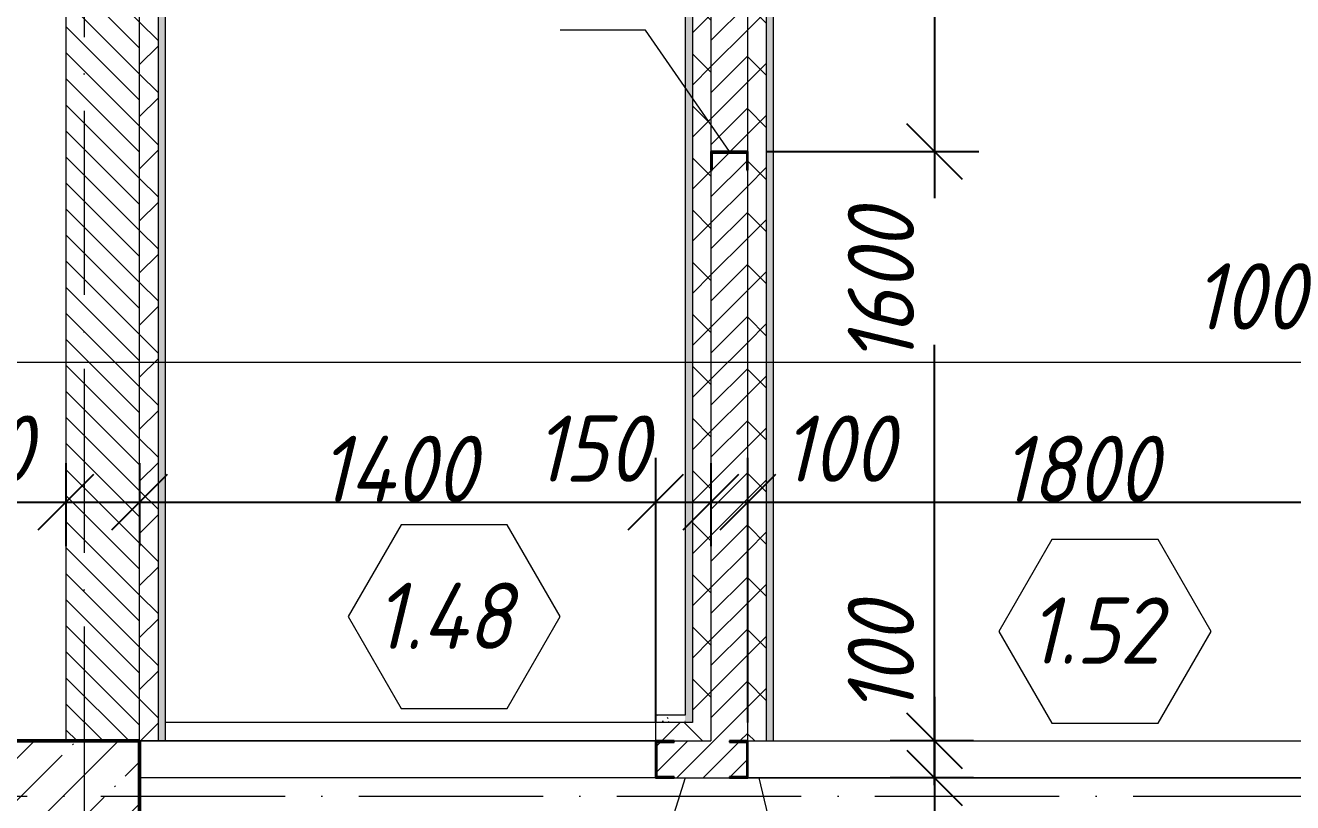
# Model space of a CAD drawing. Header units: millimetres. Extents: x -356862 to 418287, y 0 to 839748.
# Drawn here: x -86061 to -82623, y 626730 to 628840 of the extents above; entities that cross this region are included whole.
import ezdxf

# ---------------------------------------------------------------- set-up
doc = ezdxf.new("R2010")
doc.units = ezdxf.units.MM
doc.linetypes.add('50_200_ШТРИХ_1Т_ш5_п1_п1_', pattern=[700, 500, -100, 0, -100])
for name, color, linetype, lineweight in [('A-____-____-DIMS', 7, 'Continuous', 9), ('A-DOOR-____-IDEN', 7, 'Continuous', 9), ('A-DOOR-____-OTLN', 7, 'Continuous', 9), ('A-FLOR-____-OTLN', 7, 'Continuous', 9), ('A-GENM-____-IDEN', 7, 'Continuous', 9), ('A-GENM-____-MCUT', 7, 'Continuous', 25), ('A-GENM-____-OTLN-1', 7, 'Continuous', 25), ('A-WALL-____-MCUT', 7, 'Continuous', 13), ('A-WALL-FNSH-MCUT-1', 7, 'Continuous', 9), ('S-COLS-____-MCUT', 7, 'Continuous', 50), ('S-COLS-____-OTLN', 7, 'Continuous', 9), ('S-GRID-____-OTLN-1', 7, '50_200_ШТРИХ_1Т_ш5_п1_п1_', 9)]:
    doc.layers.add(name, color=color, linetype=linetype, lineweight=lineweight)
for name, color, linetype, lineweight, true_color in [('A-DOOR-____-OTLN-1', 7, 'Continuous', 9, 0xffffff), ('A-WALL-____-MCUT-4', 7, 'Continuous', 13, 0x000000), ('A-WALL-____-PATT-2', 7, 'Continuous', 9, 0x787878), ('A-WALL-____-PATT-3', 9, 'Continuous', 9, 0x808080), ('A-WALL-____-PATT-4', 9, 'Continuous', 9, 0x808080), ('A-WALL-____-PATT-7', 7, 'Continuous', 9, 0x000000), ('A-WALL-FNSH-MCUT-3', 7, 'Continuous', 9, 0x000000), ('G-____-____-SYMB-2', 7, 'Continuous', 9, 0x000000), ('I-WALL-____-OTLN-2', 7, 'Continuous', 9, 0x000000)]:
    doc.layers.add(name, color=color, linetype=linetype, lineweight=lineweight, true_color=true_color)
doc.styles.add('ISOCPEUR_I_10', font='isocpeui.ttf', dxfattribs={"width": 0.9, "height": 180})
doc.styles.add('ISOCPEUR_I_14', font='isocpeui.ttf', dxfattribs={"width": 0.9, "height": 180})
doc.dimstyles.new('ISO-1_8_0_9К_СРЕДНИЙ_Кладочные_4', dxfattribs={"dimscale": 304.8, "dimtxt": 179.276612, "dimasz": 0.492126, "dimexe": 0.393701, "dimexo": 0, "dimgap": 0, "dimtad": 1, "dimdec": 3, "dimrnd": 0.001, "dimdsep": 46, "dimtxsty": 'ISOCPEUR_I_10', "dimblk1": 'OBLIQUE', "dimblk2": 'OBLIQUE', "dimsah": 1, "dimcen": 0.09, "dimdle": 0.393701, "dimazin": 0, "dimtfac": 1, "dimtdec": 4, "dimtix": 1, "dimtmove": 1, "dimatfit": 3, "dimfxl": 1, "dimtvp": 1, "dimtolj": 1, "dimtzin": 0, "dimarcsym": 2})
doc.dimstyles.new('ISO-1_8_0_9К_СРЕДНИЙ_Кладочные_5', dxfattribs={"dimscale": 304.8, "dimtxt": 179.276612, "dimasz": 0.492126, "dimexe": 0.393701, "dimexo": 0, "dimgap": 0, "dimtad": 1, "dimdec": 3, "dimrnd": 0.001, "dimdsep": 46, "dimtxsty": 'ISOCPEUR_I_10', "dimblk1": 'OBLIQUE', "dimblk2": 'OBLIQUE', "dimsah": 1, "dimcen": 0.09, "dimdle": 0.393701, "dimazin": 0, "dimtfac": 1, "dimtdec": 4, "dimtix": 1, "dimtmove": 2, "dimatfit": 3, "dimfxl": 1, "dimtvp": 1, "dimtolj": 1, "dimtzin": 0, "dimarcsym": 2})
doc.dimstyles.new('ISO-1_8_0_9К_СРЕДНИЙ_Кладочные_6', dxfattribs={"dimscale": 304.8, "dimtxt": 179.276612, "dimasz": 0.492126, "dimexe": 0.393701, "dimexo": 0, "dimgap": 0, "dimtad": 1, "dimdec": 3, "dimrnd": 0.001, "dimdsep": 46, "dimtxsty": 'ISOCPEUR_I_14', "dimblk1": 'OBLIQUE', "dimblk2": 'OBLIQUE', "dimsah": 1, "dimcen": 0.09, "dimdle": 0.393701, "dimazin": 0, "dimtfac": 1, "dimtdec": 4, "dimtix": 1, "dimtmove": 0, "dimatfit": 3, "dimfxl": 1, "dimtvp": 1, "dimtolj": 1, "dimtzin": 0, "dimarcsym": 2})
pattern_1 = [(45, (-175000.736, 544716.51), (-35.35534, 35.35534), [])]
pattern_2 = [(0, (-175000.736, 544716.51), (81.28, 20.32), [3.353, -57.607, 3.353, -57.607, -325.12]), (0, (-175000.736, 544716.51), (81.28, 20.32), [-121.92, 3.353, -118.567, 3.353, -57.607, -142.24]), (0, (-175000.736, 544716.51), (81.28, 20.32), [-304.8, 3.353, -37.287, 3.353, -98.247]), (120, (-174970.256, 544726.67), (-58.2376362, 60.2305448), [3.353, -57.607, 3.353, -57.607, -325.12]), (120, (-174970.256, 544726.67), (-58.2376362, 60.2305448), [-121.92, 3.353, -118.567, 3.353, -57.607, -142.24]), (120, (-174970.256, 544726.67), (-58.2376362, 60.2305448), [-304.8, 3.353, -37.287, 3.353, -98.247]), (240, (-174960.096, 544767.31), (-23.0423638, -80.5505448), [3.353, -57.607, 3.353, -57.607, -325.12]), (240, (-174960.096, 544767.31), (-23.0423638, -80.5505448), [-121.92, 3.353, -118.567, 3.353, -57.607, -142.24]), (240, (-174960.096, 544767.31), (-23.0423638, -80.5505448), [-304.8, 3.353, -37.287, 3.353, -98.247])]
pattern_3 = [(45, (-175000.74, 544716.51), (-70.71068, 70.71068), []), (135, (-175000.74, 544716.51), (-70.71068, -70.71068), [])]

# ---------------------------------------------------------------- blocks, each defined once
blk = doc.blocks.new('BSC_Колонна _Прямоугольная - 500х700-V174-АР1_Кладочный план 1 этажа в осях 1-64_Ю-ЯЯ')
at = {"layer": 'S-COLS-____-OTLN'}
h = blk.add_hatch(dxfattribs=at)
h.set_pattern_fill('FP_179', color=256, style=0, pattern_type=2)
h.set_pattern_definition([(315, (-81931.04, 88900), (114.04925, 114.04925), []), (315, (-81931.04, 88785.95), (114.04925, 114.04925), [201.613, -40.323, 3.353, -36.97])])
h.paths.add_polyline_path([(-250, -350), (250, -350), (250, 350), (-250, 350)], flags=0)
at = {"layer": 'S-COLS-____-MCUT'}
for p, q in [((250, 350), (-250, 350)), ((-250, 350), (-250, -350)), ((250, -350), (250, 350)), ((-250, -350), (250, -350))]:
    blk.add_line(p, q, dxfattribs=at)
blk = doc.blocks.new('Проем_Дверь_Прямоугольный - 1800х3300h_дверные проемы-27877022-АР1_Кладочный план 1 этажа в осях 1-64_Ю-ЯЯ')
at = {"layer": 'A-DOOR-____-OTLN-1'}
for p, q in [((900, 50), (-900, 50)), ((900, -50), (-900, -50))]:
    blk.add_line(p, q, dxfattribs=at)
blk = doc.blocks.new('Проем_Дверь_Прямоугольный - 1400х3300h_дверные проемы-27875789-АР1_Кладочный план 1 этажа в осях 1-64_Ю-ЯЯ')
at = {"layer": 'A-DOOR-____-OTLN-1'}
for p, q in [((700, 50), (-700, 50)), ((700, -50), (-700, -50))]:
    blk.add_line(p, q, dxfattribs=at)
blk = doc.blocks.new('154_Фахверк_СКБ_Швеллер - Тип_100_4010_1-28088705-АР1_Кладочный план 1 этажа в осях 1-64_Ю-ЯЯ')
at = {"layer": 'A-GENM-____-MCUT'}
for p, q in [((175, 50), (125, 50)), ((125, 50), (125, -50)), ((128, 47), (175, 47)), ((128, -47), (128, 47)), ((175, 47), (175, 50)), ((125, -50), (175, -50)), ((175, -47), (128, -47)), ((175, -50), (175, -47))]:
    blk.add_line(p, q, dxfattribs=at)
blk = doc.blocks.new('154_Фахверк_СКБ_Швеллер - Тип_100_4010-27789772-АР1_Кладочный план 1 этажа в осях 1-64_Ю-ЯЯ')
at = {"layer": 'A-GENM-____-MCUT'}
for p, q in [((175, 50), (125, 50)), ((125, 50), (125, -50)), ((128, 47), (175, 47)), ((128, -47), (128, 47)), ((175, 47), (175, 50)), ((125, -50), (175, -50)), ((175, -47), (128, -47)), ((175, -50), (175, -47))]:
    blk.add_line(p, q, dxfattribs=at)
blk = doc.blocks.new('Марка проема - марка проема-27336095-АР1_Кладочный план 1 этажа в осях 1-64_Ю-ЯЯ')
at = {"layer": 'A-DOOR-____-IDEN'}
for p, q in [((-1.439, 0.159), (-2.877, -2.333)), ((1.439, 0.159), (-1.439, 0.159)), ((2.877, -2.333), (1.439, 0.159)), ((-2.877, -2.333), (-1.439, -4.825)), ((1.439, -4.825), (2.877, -2.333)), ((-1.439, -4.825), (1.439, -4.825))]:
    blk.add_line(p, q, dxfattribs=at)
blk = doc.blocks.new('_Oblique')
at = {"color": 0, "linetype": 'ByBlock', "lineweight": -2}
blk.add_line((-0.5, -0.5), (0.5, 0.5), dxfattribs=at)
blk = doc.blocks.new('*D12735')
at = {"layer": 'A-____-____-DIMS', "color": 0, "lineweight": -2, "transparency": 16777216}
for p, q in [((-88700.7, 627652.1), (-88700.7, 627426.1)), ((-85950.7, 627652.1), (-85950.7, 627426.1)), ((-88820.7, 627546.1), (-85830.7, 627546.1))]:
    blk.add_line(p, q, dxfattribs=at)
at = {"layer": 'Defpoints', "color": 0, "transparency": 16777216}
for p in [(-88700.7, 627652.1), (-85950.7, 627652.1), (-85950.7, 627546.1)]:
    blk.add_point(p, dxfattribs=at)
at = {"layer": 'A-____-____-DIMS', "color": 0, "lineweight": -2, "transparency": 16777216, "xscale": 150, "yscale": 150, "zscale": 150, "rotation": 180}
blk.add_blockref('_Oblique', (-88700.7, 627546.1), dxfattribs=at)
at = {"layer": 'A-____-____-DIMS', "color": 0, "lineweight": -2, "transparency": 16777216, "xscale": 150, "yscale": 150, "zscale": 150}
blk.add_blockref('_Oblique', (-85950.7, 627546.1), dxfattribs=at)
at = {"layer": 'A-____-____-DIMS', "color": 0, "transparency": 16777216, "insert": (-87325.7, 627637.2), "char_height": 180, "width": 546.104, "attachment_point": 5, "style": 'ISOCPEUR_I_14'}
blk.add_mtext('\\A1;2750', dxfattribs=at)
blk = doc.blocks.new('*D12736')
at = {"layer": 'A-____-____-DIMS', "color": 0, "lineweight": -2, "transparency": 16777216}
for p, q in [((-85950.7, 627652.1), (-85950.7, 627426.1)), ((-85750.7, 627652.1), (-85750.7, 627426.1)), ((-86070.7, 627546.1), (-85630.7, 627546.1))]:
    blk.add_line(p, q, dxfattribs=at)
at = {"layer": 'Defpoints', "color": 0, "transparency": 16777216}
for p in [(-85950.7, 627652.1), (-85750.7, 627652.1), (-85750.7, 627546.1)]:
    blk.add_point(p, dxfattribs=at)
at = {"layer": 'A-____-____-DIMS', "color": 0, "lineweight": -2, "transparency": 16777216, "xscale": 150, "yscale": 150, "zscale": 150, "rotation": 180}
blk.add_blockref('_Oblique', (-85950.7, 627546.1), dxfattribs=at)
at = {"layer": 'A-____-____-DIMS', "color": 0, "lineweight": -2, "transparency": 16777216, "xscale": 150, "yscale": 150, "zscale": 150}
blk.add_blockref('_Oblique', (-85750.7, 627546.1), dxfattribs=at)
at = {"layer": 'A-____-____-DIMS', "color": 0, "transparency": 16777216, "insert": (-86374.9, 627781.2), "char_height": 180, "width": 409.578, "attachment_point": 1, "line_spacing_factor": 1.149209, "style": 'ISOCPEUR_I_10'}
blk.add_mtext('\\A1;200', dxfattribs=at)
blk = doc.blocks.new('*D12737')
at = {"layer": 'A-____-____-DIMS', "color": 0, "lineweight": -2, "transparency": 16777216}
for p, q in [((-84350.7, 626947.6), (-84350.7, 627666.1)), ((-85750.7, 627652.1), (-85750.7, 627426.1)), ((-85870.7, 627546.1), (-84230.7, 627546.1))]:
    blk.add_line(p, q, dxfattribs=at)
at = {"layer": 'Defpoints', "color": 0, "transparency": 16777216}
for p in [(-85750.7, 627652.1), (-84350.7, 627546.1), (-84350.7, 626947.6)]:
    blk.add_point(p, dxfattribs=at)
at = {"layer": 'A-____-____-DIMS', "color": 0, "lineweight": -2, "transparency": 16777216, "xscale": 150, "yscale": 150, "zscale": 150, "rotation": 180}
blk.add_blockref('_Oblique', (-85750.7, 627546.1), dxfattribs=at)
at = {"layer": 'A-____-____-DIMS', "color": 0, "lineweight": -2, "transparency": 16777216, "xscale": 150, "yscale": 150, "zscale": 150}
blk.add_blockref('_Oblique', (-84350.7, 627546.1), dxfattribs=at)
at = {"layer": 'A-____-____-DIMS', "color": 0, "transparency": 16777216, "insert": (-85050.7, 627636.1), "char_height": 180, "width": 521.281, "attachment_point": 5, "style": 'ISOCPEUR_I_14'}
blk.add_mtext('\\A1;1400', dxfattribs=at)
blk = doc.blocks.new('*D12738')
at = {"layer": 'A-____-____-DIMS', "color": 0, "lineweight": -2, "transparency": 16777216}
for p, q in [((-84350.7, 626947.6), (-84350.7, 627666.1)), ((-84200.7, 627652.1), (-84200.7, 627426.1)), ((-84470.7, 627546.1), (-84080.7, 627546.1))]:
    blk.add_line(p, q, dxfattribs=at)
at = {"layer": 'Defpoints', "color": 0, "transparency": 16777216}
for p in [(-84200.7, 627652.1), (-84200.7, 627546.1), (-84350.7, 626947.6)]:
    blk.add_point(p, dxfattribs=at)
at = {"layer": 'A-____-____-DIMS', "color": 0, "lineweight": -2, "transparency": 16777216, "xscale": 150, "yscale": 150, "zscale": 150, "rotation": 180}
blk.add_blockref('_Oblique', (-84350.7, 627546.1), dxfattribs=at)
at = {"layer": 'A-____-____-DIMS', "color": 0, "lineweight": -2, "transparency": 16777216, "xscale": 150, "yscale": 150, "zscale": 150}
blk.add_blockref('_Oblique', (-84200.7, 627546.1), dxfattribs=at)
at = {"layer": 'A-____-____-DIMS', "color": 0, "transparency": 16777216, "insert": (-84679.7, 627781.2), "char_height": 180, "width": 368.207, "attachment_point": 1, "line_spacing_factor": 1.149209, "style": 'ISOCPEUR_I_10'}
blk.add_mtext('\\A1;150', dxfattribs=at)
blk = doc.blocks.new('*D12739')
at = {"layer": 'A-____-____-DIMS', "color": 0, "lineweight": -2, "transparency": 16777216}
for p, q in [((-84100.7, 626947.6), (-84100.7, 627666.1)), ((-84200.7, 627652.1), (-84200.7, 627426.1)), ((-84320.7, 627546.1), (-83980.7, 627546.1))]:
    blk.add_line(p, q, dxfattribs=at)
at = {"layer": 'Defpoints', "color": 0, "transparency": 16777216}
for p in [(-84200.7, 627652.1), (-84100.7, 627546.1), (-84100.7, 626947.6)]:
    blk.add_point(p, dxfattribs=at)
at = {"layer": 'A-____-____-DIMS', "color": 0, "lineweight": -2, "transparency": 16777216, "xscale": 150, "yscale": 150, "zscale": 150, "rotation": 180}
blk.add_blockref('_Oblique', (-84200.7, 627546.1), dxfattribs=at)
at = {"layer": 'A-____-____-DIMS', "color": 0, "lineweight": -2, "transparency": 16777216, "xscale": 150, "yscale": 150, "zscale": 150}
blk.add_blockref('_Oblique', (-84100.7, 627546.1), dxfattribs=at)
at = {"layer": 'A-____-____-DIMS', "color": 0, "transparency": 16777216, "insert": (-84007.6, 627781.2), "char_height": 180, "width": 368.207, "attachment_point": 1, "line_spacing_factor": 1.149209, "style": 'ISOCPEUR_I_10'}
blk.add_mtext('\\A1;100', dxfattribs=at)
blk = doc.blocks.new('*D12740')
at = {"layer": 'A-____-____-DIMS', "color": 0, "lineweight": -2, "transparency": 16777216}
for p, q in [((-84100.7, 626947.6), (-84100.7, 627666.1)), ((-82300.7, 626871), (-82300.7, 627666.1)), ((-84220.7, 627546.1), (-82180.7, 627546.1))]:
    blk.add_line(p, q, dxfattribs=at)
at = {"layer": 'Defpoints', "color": 0, "transparency": 16777216}
for p in [(-82300.7, 627546.1), (-84100.7, 626947.6), (-82300.7, 626871)]:
    blk.add_point(p, dxfattribs=at)
at = {"layer": 'A-____-____-DIMS', "color": 0, "lineweight": -2, "transparency": 16777216, "xscale": 150, "yscale": 150, "zscale": 150, "rotation": 180}
blk.add_blockref('_Oblique', (-84100.7, 627546.1), dxfattribs=at)
at = {"layer": 'A-____-____-DIMS', "color": 0, "lineweight": -2, "transparency": 16777216, "xscale": 150, "yscale": 150, "zscale": 150}
blk.add_blockref('_Oblique', (-82300.7, 627546.1), dxfattribs=at)
at = {"layer": 'A-____-____-DIMS', "color": 0, "transparency": 16777216, "insert": (-83200.7, 627636.1), "char_height": 180, "width": 504.733, "attachment_point": 5, "style": 'ISOCPEUR_I_14'}
blk.add_mtext('\\A1;1800', dxfattribs=at)
blk = doc.blocks.new('*D12741')
at = {"layer": 'A-____-____-DIMS', "color": 0, "lineweight": -2, "transparency": 16777216}
for p, q in [((-82300.7, 626871), (-82300.7, 627666.1)), ((-82200.7, 626842.8), (-82200.7, 627666.1)), ((-82420.7, 627546.1), (-82080.7, 627546.1))]:
    blk.add_line(p, q, dxfattribs=at)
at = {"layer": 'Defpoints', "color": 0, "transparency": 16777216}
for p in [(-82200.7, 627546.1), (-82300.7, 626871), (-82200.7, 626842.8)]:
    blk.add_point(p, dxfattribs=at)
at = {"layer": 'A-____-____-DIMS', "color": 0, "lineweight": -2, "transparency": 16777216, "xscale": 150, "yscale": 150, "zscale": 150, "rotation": 180}
blk.add_blockref('_Oblique', (-82300.7, 627546.1), dxfattribs=at)
at = {"layer": 'A-____-____-DIMS', "color": 0, "lineweight": -2, "transparency": 16777216, "xscale": 150, "yscale": 150, "zscale": 150}
blk.add_blockref('_Oblique', (-82200.7, 627546.1), dxfattribs=at)
at = {"layer": 'A-____-____-DIMS', "color": 0, "transparency": 16777216, "insert": (-82891.9, 628194.5), "char_height": 180, "width": 368.207, "attachment_point": 1, "line_spacing_factor": 1.149209, "style": 'ISOCPEUR_I_10'}
blk.add_mtext('\\A1;100', dxfattribs=at)
blk = doc.blocks.new('*D12755')
at = {"layer": 'A-____-____-DIMS', "color": 0, "lineweight": -2, "transparency": 16777216}
for p, q in [((-83594.4, 630267.6), (-83594.4, 628377.6)), ((-84100.7, 630147.6), (-83474.4, 630147.6)), ((-84050.7, 628497.6), (-83474.4, 628497.6))]:
    blk.add_line(p, q, dxfattribs=at)
at = {"layer": 'Defpoints', "color": 0, "transparency": 16777216}
for p in [(-84100.7, 630147.6), (-84050.7, 628497.6), (-83594.4, 628497.6)]:
    blk.add_point(p, dxfattribs=at)
at = {"layer": 'A-____-____-DIMS', "color": 0, "lineweight": -2, "transparency": 16777216, "xscale": 150, "yscale": 150, "zscale": 150}
for p, rotation in [((-83594.4, 630147.6), 90), ((-83594.4, 628497.6), 270)]:
    blk.add_blockref('_Oblique', p, dxfattribs=dict(at, rotation=rotation))
at = {"layer": 'A-____-____-DIMS', "color": 0, "transparency": 16777216, "insert": (-83684.4, 629322.6), "char_height": 180, "width": 504.733, "attachment_point": 5, "rotation": 90, "style": 'ISOCPEUR_I_14'}
blk.add_mtext('\\A1;1650', dxfattribs=at)
blk = doc.blocks.new('*D12756')
at = {"layer": 'A-____-____-DIMS', "color": 0, "lineweight": -2, "transparency": 16777216}
for p, q in [((-83594.4, 628617.6), (-83594.4, 628370.8)), ((-84050.7, 628497.6), (-83474.4, 628497.6)), ((-83594.4, 626777.6), (-83594.4, 627972.8)), ((-83488.3, 626897.6), (-83714.4, 626897.6))]:
    blk.add_line(p, q, dxfattribs=at)
at = {"layer": 'Defpoints', "color": 0, "transparency": 16777216}
for p in [(-84050.7, 628497.6), (-83594.4, 626897.6), (-83488.3, 626897.6)]:
    blk.add_point(p, dxfattribs=at)
at = {"layer": 'A-____-____-DIMS', "color": 0, "lineweight": -2, "transparency": 16777216, "xscale": 150, "yscale": 150, "zscale": 150}
for p, rotation in [((-83594.4, 628497.6), 90), ((-83594.4, 626897.6), 270)]:
    blk.add_blockref('_Oblique', p, dxfattribs=dict(at, rotation=rotation))
at = {"layer": 'A-____-____-DIMS', "color": 0, "transparency": 16777216, "insert": (-83829.6, 627919.4), "char_height": 180, "width": 504.733, "attachment_point": 1, "rotation": 90, "line_spacing_factor": 1.149209, "style": 'ISOCPEUR_I_10'}
blk.add_mtext('\\A1;1600', dxfattribs=at)
blk = doc.blocks.new('*D12757')
at = {"layer": 'A-____-____-DIMS', "color": 0, "lineweight": -2, "transparency": 16777216}
for p, q in [((-83594.4, 627017.6), (-83594.4, 626677.6)), ((-83488.3, 626897.6), (-83714.4, 626897.6)), ((-83488.3, 626797.6), (-83714.4, 626797.6))]:
    blk.add_line(p, q, dxfattribs=at)
at = {"layer": 'Defpoints', "color": 0, "transparency": 16777216}
for p in [(-83488.3, 626897.6), (-83594.4, 626797.6), (-83488.3, 626797.6)]:
    blk.add_point(p, dxfattribs=at)
at = {"layer": 'A-____-____-DIMS', "color": 0, "lineweight": -2, "transparency": 16777216, "xscale": 150, "yscale": 150, "zscale": 150}
for p, rotation in [((-83594.4, 626897.6), 90), ((-83594.4, 626797.6), 270)]:
    blk.add_blockref('_Oblique', p, dxfattribs=dict(at, rotation=rotation))
at = {"layer": 'A-____-____-DIMS', "color": 0, "transparency": 16777216, "insert": (-83829.6, 626968), "char_height": 180, "width": 368.207, "attachment_point": 1, "rotation": 90, "line_spacing_factor": 1.149209, "style": 'ISOCPEUR_I_10'}
blk.add_mtext('\\A1;100', dxfattribs=at)

msp = doc.modelspace()

# ---------------------------------------------------------------- hatches: boundary and pattern name
at = {"layer": 'A-WALL-____-PATT-2'}
h = msp.add_hatch(dxfattribs=at)
h.set_pattern_fill('FP_1', color=256, style=0, pattern_type=2)
h.set_pattern_definition(pattern_3)
h.paths.add_polyline_path([(-85700.7357, 626897.5526), (-85700.7357, 630147.5526), (-85750.7357, 630147.5526), (-85750.7357, 626897.5526)], flags=0)
h = msp.add_hatch(dxfattribs=at)
h.set_pattern_fill('FP_1', color=256, style=0, pattern_type=2)
h.set_pattern_definition(pattern_3)
h.paths.add_polyline_path([(-84250.7357, 626897.5526), (-84200.7357, 626897.5526), (-84200.7357, 630147.5526), (-84250.7357, 630147.5526), (-84250.7357, 626947.5526)], flags=0)
h = msp.add_hatch(dxfattribs=at)
h.set_pattern_fill('FP_1', color=256, style=0, pattern_type=2)
h.set_pattern_definition(pattern_3)
h.paths.add_polyline_path([(-84050.7357, 626897.5526), (-84050.7357, 630141.5526), (-84075.7357, 630141.5526), (-84075.7357, 630147.5526), (-84100.7357, 630147.5526), (-84100.7357, 626897.5526)], flags=0)
h = msp.add_hatch(dxfattribs=at)
h.set_pattern_fill('FP_1', color=256, style=0, pattern_type=2)
h.set_pattern_definition(pattern_3)
h.paths.add_polyline_path([(-84250.7357, 626897.5526), (-84250.7357, 626947.5526), (-84350.7357, 626947.5526), (-84350.7357, 626897.5526), (-84270.7357, 626897.5526)], flags=0)
at = {"layer": 'A-WALL-____-PATT-3'}
h = msp.add_hatch(dxfattribs=at)
h.set_pattern_fill('FP_6', color=256, style=0, pattern_type=2)
h.set_pattern_definition([(135, (-175000.736, 544716.51), (-35.35534, -35.35534), [])])
h.paths.add_polyline_path([(-85950.7357, 626897.5526), (-85750.7357, 626897.5526), (-85750.7357, 629897.5526), (-85950.7357, 629897.5526), (-85950.7357, 627773.231)], flags=0)
at = {"layer": 'A-WALL-____-PATT-4'}
h = msp.add_hatch(dxfattribs=at)
h.set_pattern_fill('FP_5', color=256, style=0, pattern_type=2)
h.set_pattern_definition(pattern_1)
h.paths.add_polyline_path([(-84150.7357, 626897.5526), (-84100.7357, 626897.5526), (-84100.7357, 628447.5526), (-84103.7357, 628447.5526), (-84103.7357, 628494.5526), (-84197.7357, 628494.5526), (-84197.7357, 628447.5526), (-84200.7357, 628447.5526), (-84200.7357, 626897.5526)], flags=0)
h.paths.add_polyline_path([(-84103.7357, 628497.5526), (-84100.7357, 628497.5526), (-84100.7357, 630147.5526), (-84200.7357, 630147.5526), (-84200.7357, 628497.5526), (-84197.7357, 628497.5526)], flags=0)
h = msp.add_hatch(dxfattribs=at)
h.set_pattern_fill('FP_5', color=256, style=0, pattern_type=2)
h.set_pattern_definition(pattern_1)
h.paths.add_polyline_path([(-81750.7357, 626797.5526), (-81750.7357, 626897.5526), (-82200.7357, 626897.5526), (-82200.7357, 626797.5526)], flags=0)
h.paths.add_polyline_path([(-84150.7357, 626797.5526), (-84150.7357, 626800.5526), (-84103.7357, 626800.5526), (-84103.7357, 626894.5526), (-84150.7357, 626894.5526), (-84150.7357, 626897.5526), (-84300.7357, 626897.5526), (-84300.7357, 626894.5526), (-84347.7357, 626894.5526), (-84347.7357, 626800.5526), (-84300.7357, 626800.5526), (-84300.7357, 626797.5526), (-84211.8056, 626797.5526)], flags=0)
h.paths.add_polyline_path([(-82286.3357, 626800.5526), (-82203.7357, 626800.5526), (-82203.7357, 626894.5526), (-82297.7357, 626894.5526), (-82297.7357, 626800.5526)], flags=0)
at = {"layer": 'A-WALL-____-PATT-7'}
h = msp.add_hatch(dxfattribs=at)
h.set_pattern_fill('FP_187', color=256, style=0, pattern_type=2)
h.set_pattern_definition(pattern_2)
h.paths.add_polyline_path([(-85700.7357, 626897.5526), (-85680.7357, 626897.5526), (-85680.7357, 630097.5526), (-85700.7357, 630097.5526), (-85700.7357, 627773.231)], flags=0)
h = msp.add_hatch(dxfattribs=at)
h.set_pattern_fill('FP_187', color=256, style=0, pattern_type=2)
h.set_pattern_definition(pattern_2)
h.paths.add_polyline_path([(-84250.7357, 626947.5526), (-84250.7357, 630097.5526), (-84270.7357, 630097.5526), (-84270.7357, 626947.5526)], flags=0)
h = msp.add_hatch(dxfattribs=at)
h.set_pattern_fill('FP_187', color=256, style=0, pattern_type=2)
h.set_pattern_definition(pattern_2)
h.paths.add_polyline_path([(-84030.7357, 626897.5526), (-84030.7357, 630097.5526), (-84050.7357, 630097.5526), (-84050.7357, 626897.5526)], flags=0)
h = msp.add_hatch(dxfattribs=at)
h.set_pattern_fill('FP_187', color=256, style=0, pattern_type=2)
h.set_pattern_definition(pattern_2)
h.paths.add_polyline_path([(-84350.7357, 626947.5526), (-84270.7357, 626947.5526), (-84270.7357, 626967.5526), (-84350.7357, 626967.5526), (-84350.7357, 626965.9885)], flags=0)

# ---------------------------------------------------------------- linework, layer by layer
at = {"layer": 'A-FLOR-____-OTLN'}
msp.add_line((-84350.7357, 626947.5526), (-85680.7357, 626947.5526), dxfattribs=at)
at = {"layer": 'A-GENM-____-IDEN'}
for p, q in [((-84377.8462, 628826.861), (-84609.7501, 628826.861)), ((-84150.7357, 628497.5526), (-84377.8462, 628826.861)), ((-84270.7357, 626797.5526), (-84455.2185, 626210.3549)), ((-84070.7357, 626797.5526), (-83830.6614, 625787.8134))]:
    msp.add_line(p, q, dxfattribs=at)
at = {"layer": 'A-WALL-____-MCUT'}
for p, q in [((-85700.7357, 630097.5526), (-85700.7357, 626897.5526)), ((-84250.7357, 630097.5526), (-84250.7357, 626947.5526)), ((-84050.7357, 630097.5526), (-84050.7357, 626897.5526)), ((-84350.7357, 626947.5526), (-84350.7357, 626897.5526)), ((-84250.7357, 626947.5526), (-84350.7357, 626947.5526)), ((-85750.7357, 626897.5526), (-85700.7357, 626897.5526)), ((-84300.7357, 626897.5526), (-84200.7357, 626897.5526)), ((-84100.7357, 626897.5526), (-84050.7357, 626897.5526))]:
    msp.add_line(p, q, dxfattribs=at)
at = {"layer": 'A-WALL-____-MCUT-4'}
for p, q in [((-85950.7357, 629897.5526), (-85950.7357, 626897.5526)), ((-85750.7357, 626897.5526), (-85750.7357, 629897.5526))]:
    msp.add_line(p, q, dxfattribs=at)
at = {"layer": 'A-WALL-FNSH-MCUT-1'}
for p, q in [((-84200.7357, 630147.5526), (-84200.7357, 628497.5526)), ((-84100.7357, 628497.5526), (-84100.7357, 630147.5526)), ((-84200.7357, 628447.5526), (-84200.7357, 626897.5526)), ((-84100.7357, 626897.5526), (-84100.7357, 628447.5526)), ((-84300.7357, 626797.5526), (-84150.7357, 626797.5526))]:
    msp.add_line(p, q, dxfattribs=at)
at = {"layer": 'A-WALL-FNSH-MCUT-3'}
for p, q in [((-85680.7357, 626897.5526), (-85680.7357, 630147.5526)), ((-84270.7357, 630077.5526), (-84270.7357, 626967.5526)), ((-84030.7357, 626897.5526), (-84030.7357, 630077.5526)), ((-84270.7357, 626967.5526), (-84350.7357, 626967.5526)), ((-84350.7357, 626967.5526), (-84350.7357, 626947.5526)), ((-85700.7357, 626897.5526), (-85680.7357, 626897.5526)), ((-84050.7357, 626897.5526), (-84030.7357, 626897.5526))]:
    msp.add_line(p, q, dxfattribs=at)
at = {"layer": 'G-____-____-SYMB-2'}
msp.add_line((-180262.5176, 627925.5632), (-70620.9903, 627925.5632), dxfattribs=at)
at = {"layer": 'I-WALL-____-OTLN-2'}
for p, q in [((-85680.7357, 626897.5526), (-84350.7357, 626897.5526)), ((-84030.7357, 626897.5526), (-82300.7357, 626897.5526)), ((-84350.7357, 626797.5526), (-85750.7357, 626797.5526)), ((-82300.7357, 626797.5526), (-84100.7357, 626797.5526))]:
    msp.add_line(p, q, dxfattribs=at)
at = {"layer": 'S-GRID-____-OTLN-1'}
for p, q in [((-85900.7357, 635609.362), (-85900.7357, 584985.5274)), ((-179669.5059, 626747.5526), (-70926.3291, 626747.5526))]:
    msp.add_line(p, q, dxfattribs=at)

# ---------------------------------------------------------------- block references
at = {"layer": 'A-DOOR-____-IDEN', "xscale": 99.99999999999993, "yscale": 99.99999999999993, "zscale": 99.99999999999993}
for p in [(-84897.4851, 627468.3694), (-83131.6994, 627428.3694)]:
    msp.add_blockref('Марка проема - марка проема-27336095-АР1_Кладочный план 1 этажа в осях 1-64_Ю-ЯЯ', p, dxfattribs=at)
at = {"layer": 'A-DOOR-____-OTLN'}
msp.add_blockref('Проем_Дверь_Прямоугольный - 1400х3300h_дверные проемы-27875789-АР1_Кладочный план 1 этажа в осях 1-64_Ю-ЯЯ', (-85050.7357, 626847.5526), dxfattribs=at)
at = {"layer": 'A-DOOR-____-OTLN', "rotation": 180}
msp.add_blockref('Проем_Дверь_Прямоугольный - 1800х3300h_дверные проемы-27877022-АР1_Кладочный план 1 этажа в осях 1-64_Ю-ЯЯ', (-83200.7357, 626847.5526), dxfattribs=at)
at = {"layer": 'A-GENM-____-OTLN-1'}
for name, p, rotation in [('154_Фахверк_СКБ_Швеллер - Тип_100_4010-27789772-АР1_Кладочный план 1 этажа в осях 1-64_Ю-ЯЯ', (-84150.7357, 628622.5526), 270), ('154_Фахверк_СКБ_Швеллер - Тип_100_4010_1-28088705-АР1_Кладочный план 1 этажа в осях 1-64_Ю-ЯЯ', (-83975.7357, 626847.5526), 180)]:
    msp.add_blockref(name, p, dxfattribs=dict(at, rotation=rotation))
msp.add_blockref('154_Фахверк_СКБ_Швеллер - Тип_100_4010-27789772-АР1_Кладочный план 1 этажа в осях 1-64_Ю-ЯЯ', (-84475.7357, 626847.5526), dxfattribs=at)
at = {"layer": 'S-COLS-____-OTLN', "rotation": 89.9999999999999}
msp.add_blockref('BSC_Колонна _Прямоугольная - 500х700-V174-АР1_Кладочный план 1 этажа в осях 1-64_Ю-ЯЯ', (-86100.7357, 626647.5526), dxfattribs=at)

# ---------------------------------------------------------------- texts
at = {"layer": 'A-DOOR-____-IDEN', "char_height": 180, "attachment_point": 1, "style": 'ISOCPEUR_I_14'}
for s, insert, width in [('1.48', (-85113.6742, 627327.1889), 476.202375), ('1.52', (-83339.3385, 627287.1889), 454.556812)]:
    msp.add_mtext(s, dxfattribs=dict(at, insert=insert, width=width))

# ---------------------------------------------------------------- dimensions: what is measured, and where the dimension line sits
at = {"layer": 'A-____-____-DIMS'}
dim = msp.add_linear_dim(base=(-83594.4071, 628497.5526), p1=(-84100.7357, 630147.5526), p2=(-84050.7357, 628497.5526), angle=90, dimstyle='ISO-1_8_0_9К_СРЕДНИЙ_Кладочные_6', override={"dimpost": '<>', "dimfxl": 1650.757402}, dxfattribs=at)
dim.commit()
dim.dimension.update_dxf_attribs({"geometry": '*D12755', "text_midpoint": (-83684.4071, 629322.5526)})
for base, p1, p2, dimstyle, override, picture, middle in [((-83594.4071, 626897.5526), (-84050.7357, 628497.5526), (-83488.341, 626897.5526), 'ISO-1_8_0_9К_СРЕДНИЙ_Кладочные_4', {"dimpost": '<>', "dimfxl": 1695.962198}, '*D12756', (-83709.5691, 628171.7844)), ((-83594.4071, 626797.5526), (-83488.341, 626897.5526), (-83488.341, 626797.5526), 'ISO-1_8_0_9К_СРЕДНИЙ_Кладочные_5', {"dimpost": '<>', "dimfxl": 100}, '*D12757', (-83709.5691, 627152.1165))]:
    dim = msp.add_linear_dim(base=base, p1=p1, p2=p2, angle=90, dimstyle=dimstyle, override=override, dxfattribs=at)
    dim.commit()
    dim.dimension.update_dxf_attribs({"geometry": picture, "text_midpoint": middle, "dimtype": 160, "text_rotation": 90})
for base, p1, p2, override, picture, middle in [((-82200.7357, 627546.0822), (-82300.7357, 626870.9955), (-82200.7357, 626842.8098), {"dimpost": '<>', "dimfxl": 103.896272}, '*D12741', (-82707.8047, 628074.5296)), ((-85750.7357, 627546.0822), (-85950.7357, 627652.1483), (-85750.7357, 627652.1483), {"dimpost": '<>', "dimfxl": 200}, '*D12736', (-86170.07, 627661.2443)), ((-84200.7357, 627546.0822), (-84350.7357, 626947.5526), (-84200.7357, 627652.1483), {"dimpost": '<>', "dimfxl": 720.385361}, '*D12738', (-84495.6258, 627661.2443)), ((-84100.7357, 627546.0822), (-84200.7357, 627652.1483), (-84100.7357, 626947.5526), {"dimpost": '<>', "dimfxl": 711.656566}, '*D12739', (-83823.477, 627661.2443))]:
    dim = msp.add_linear_dim(base=base, p1=p1, p2=p2, dimstyle='ISO-1_8_0_9К_СРЕДНИЙ_Кладочные_5', override=override, dxfattribs=at)
    dim.commit()
    dim.dimension.update_dxf_attribs({"geometry": picture, "text_midpoint": middle, "dimtype": 160})
for base, p1, p2, override, picture, middle in [((-85950.7357, 627546.0822), (-88700.7357, 627652.1483), (-85950.7357, 627652.1483), {"dimpost": '<>', "dimfxl": 2750}, '*D12735', (-87325.7357, 627637.2413)), ((-84350.7357, 627546.0822), (-85750.7357, 627652.1483), (-84350.7357, 626947.5526), {"dimpost": '<>', "dimfxl": 1567.308224}, '*D12737', (-85050.7357, 627636.0822)), ((-82300.7357, 627546.0822), (-84100.7357, 626947.5526), (-82300.7357, 626870.9955), {"dimpost": '<>', "dimfxl": 1801.627315}, '*D12740', (-83200.7357, 627636.0822))]:
    dim = msp.add_linear_dim(base=base, p1=p1, p2=p2, dimstyle='ISO-1_8_0_9К_СРЕДНИЙ_Кладочные_6', override=override, dxfattribs=at)
    dim.commit()
    dim.dimension.update_dxf_attribs({"geometry": picture, "text_midpoint": middle})

doc.saveas('drawing.dxf')
